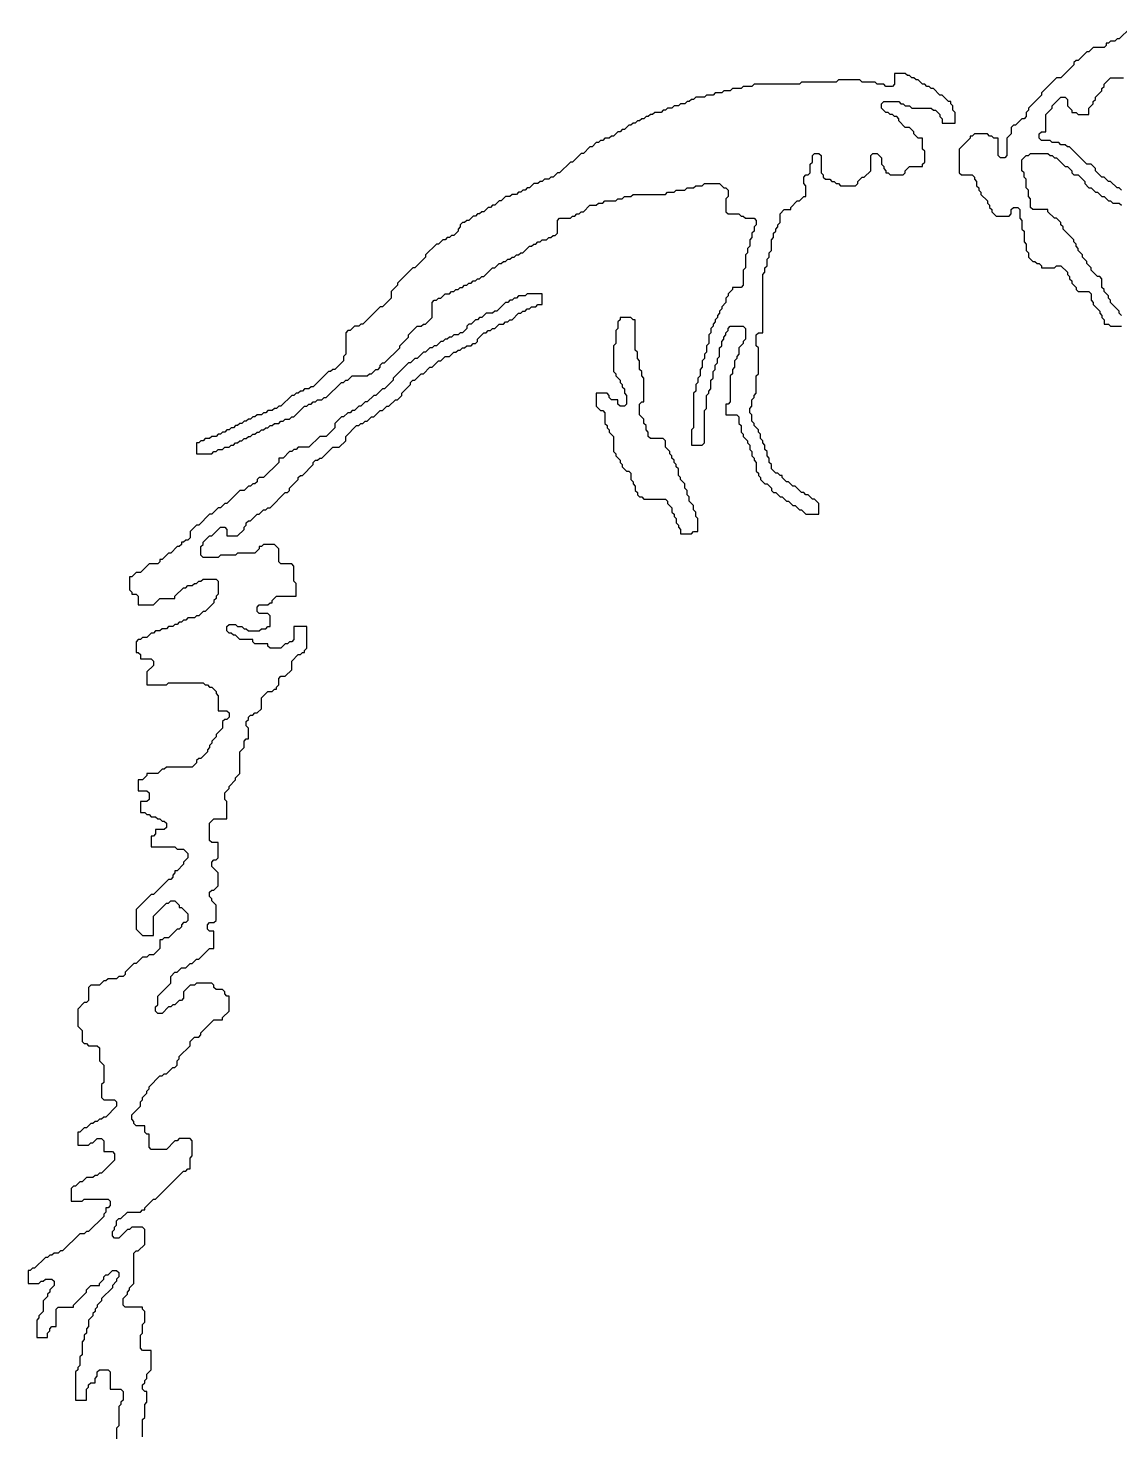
# Model space of a CAD drawing. Header units: metres. Extents: x 0 to 333, y 0 to 424.
# Drawn here: x 101.9 to 144, y 368.7 to 422.8 of the extents above; entities that cross this region are included whole.
import ezdxf

# ---------------------------------------------------------------- set-up
doc = ezdxf.new("R2010")
doc.units = ezdxf.units.M

msp = doc.modelspace()

# ---------------------------------------------------------------- linework, layer by layer
for points in [[(144.417, 422.833), (144, 422.417), (143.917, 422.417), (143.833, 422.333), (143.667, 422.333), (143.583, 422.25), (143.5, 422.25), (143.5, 422.167), (143.417, 422.083), (143, 422.083), (142.833, 421.917), (142.75, 421.917), (142.417, 421.583), (142.333, 421.583), (142.25, 421.5), (142.25, 421.417), (141.75, 420.917), (141.583, 420.917), (141, 420.333), (141, 420.25), (140.5, 419.75), (140.5, 419.667), (140.417, 419.583), (140.417, 419.417), (140.333, 419.333), (140.25, 419.333), (140, 419.083), (139.917, 419.083), (139.833, 419), (139.833, 418.75), (139.667, 418.583), (139.667, 417.917), (139.583, 417.833), (139.417, 417.833), (139.333, 417.917), (139.333, 418.583), (139.167, 418.583), (139.083, 418.667), (139, 418.667), (138.917, 418.75), (138.417, 418.75), (138.333, 418.667), (138.25, 418.667), (138.25, 418.583), (137.833, 418.167), (137.833, 417.25), (137.917, 417.167), (138.333, 417.167), (138.417, 417.083), (138.417, 417), (138.5, 416.917), (138.5, 416.75), (138.583, 416.667), (138.583, 416.583), (138.667, 416.5), (138.667, 416.417), (138.917, 416.167), (138.917, 416.083), (139, 416), (139, 415.917), (139.083, 415.833), (139.083, 415.75), (139.25, 415.583), (139.75, 415.583), (139.833, 415.667), (139.833, 415.833), (139.917, 415.917), (140.083, 415.917), (140.167, 415.833), (140.167, 415.5), (140.25, 415.417), (140.25, 415.083), (140.333, 415), (140.333, 414.583), (140.417, 414.5), (140.417, 414.25), (140.5, 414.167), (140.5, 414), (140.667, 413.833), (140.75, 413.833), (140.833, 413.75), (140.917, 413.75), (141, 413.667), (141, 413.583), (141.5, 413.583), (141.583, 413.667), (141.75, 413.667), (142, 413.417), (142, 413.333), (142.083, 413.25), (142.083, 413.167), (142.167, 413.083), (142.167, 413), (142.333, 412.833), (142.333, 412.75), (142.417, 412.667), (142.833, 412.667), (142.917, 412.583), (142.917, 412.333), (143, 412.25), (143, 412.167), (143.25, 411.917), (143.25, 411.833), (143.333, 411.75), (143.333, 411.667), (143.417, 411.583), (143.417, 411.417), (143.583, 411.417), (143.667, 411.333), (144.083, 411.333)], [(144.083, 416.583), (144, 416.667), (143.917, 416.667), (143.667, 416.917), (143.583, 416.917), (143.417, 417.083), (143.333, 417.083), (143.083, 417.333), (143.083, 417.417), (142.917, 417.583), (142.75, 417.583), (142.083, 418.25), (142, 418.25), (141.917, 418.333), (141.75, 418.333), (141.667, 418.417), (141.417, 418.417), (141.333, 418.5), (141, 418.5), (140.917, 418.583), (140.917, 418.75), (141, 418.833), (141.167, 418.833), (141.167, 419.5), (141.417, 419.75), (141.417, 419.833), (141.75, 420.167), (141.917, 420.167), (142, 420.083), (142, 419.833), (142.167, 419.667), (142.167, 419.583), (142.333, 419.583), (142.417, 419.5), (142.833, 419.5), (142.833, 419.75), (143, 419.917), (143, 420), (143.083, 420.083), (143.083, 420.167), (143.333, 420.417), (143.333, 420.5), (143.417, 420.583), (143.417, 420.667), (143.667, 420.917), (144.167, 420.917)], [(144.083, 411.75), (144, 411.833), (144, 411.917), (143.667, 412.25), (143.667, 412.333), (143.583, 412.417), (143.583, 412.5), (143.417, 412.667), (143.417, 412.75), (143.333, 412.833), (143.333, 413.167), (143.25, 413.25), (143.167, 413.25), (142.917, 413.5), (142.917, 413.583), (142.75, 413.75), (142.75, 413.833), (142.583, 414), (142.583, 414.083), (142.417, 414.25), (142.417, 414.333), (142.333, 414.417), (142.333, 414.5), (142.25, 414.583), (142.25, 414.667), (141.833, 415.083), (141.833, 415.167), (141.75, 415.25), (141.75, 415.333), (141.583, 415.5), (141.5, 415.5), (141.25, 415.75), (141.25, 415.833), (140.667, 415.833), (140.583, 415.917), (140.583, 416.25), (140.5, 416.333), (140.5, 416.583), (140.417, 416.667), (140.417, 417), (140.333, 417.083), (140.333, 417.25), (140.25, 417.333), (140.25, 417.75), (140.417, 417.917), (140.5, 417.917), (140.583, 418), (141.25, 418), (141.333, 417.917), (141.417, 417.917), (141.5, 417.833), (141.583, 417.833), (141.917, 417.5), (142, 417.5), (142.167, 417.333), (142.167, 417.25), (142.25, 417.167), (142.417, 417.167), (142.667, 416.917), (142.667, 416.833), (142.833, 416.667), (142.917, 416.667), (143.083, 416.5), (143.167, 416.5), (143.333, 416.333), (143.417, 416.333), (143.583, 416.167), (143.667, 416.167), (143.75, 416.083), (144, 416.083), (144.083, 416)], [(106.333, 368.5), (106.333, 369.167), (106.417, 369.25), (106.417, 369.75), (106.5, 369.833), (106.5, 370.25), (106.417, 370.25), (106.333, 370.333), (106.333, 370.5), (106.417, 370.583), (106.417, 370.667), (106.5, 370.75), (106.5, 370.917), (106.667, 371.083), (106.667, 371.833), (106.333, 371.833), (106.25, 371.917), (106.25, 372.417), (106.333, 372.5), (106.333, 372.833), (106.417, 372.917), (106.417, 373.333), (106.333, 373.417), (106.333, 373.5), (105.667, 373.5), (105.583, 373.583), (105.583, 373.833), (105.75, 374), (105.75, 374.083), (105.833, 374.167), (105.833, 374.25), (106, 374.417), (106, 375.583), (106.083, 375.667), (106.167, 375.667), (106.417, 375.917), (106.417, 376.5), (106.333, 376.583), (105.917, 376.583), (105.833, 376.5), (105.75, 376.5), (105.417, 376.167), (105.25, 376.167), (105.167, 376.25), (105.167, 376.417), (105.25, 376.5), (105.25, 376.583), (105.333, 376.667), (105.333, 376.833), (105.417, 376.917), (105.5, 376.917), (105.75, 377.167), (106.25, 377.167), (106.333, 377.25), (106.417, 377.25), (106.417, 377.333), (106.75, 377.667), (106.833, 377.667), (107.917, 378.75), (108, 378.75), (108.083, 378.833), (108.167, 378.833), (108.167, 379.25), (108.25, 379.333), (108.25, 379.917), (108.167, 380), (107.75, 380), (107.667, 379.917), (107.583, 379.917), (107.25, 379.583), (106.667, 379.583), (106.583, 379.667), (106.583, 380.167), (106.5, 380.167), (106.417, 380.25), (106.417, 380.5), (106.083, 380.5), (106, 380.583), (106, 380.667), (105.917, 380.75), (105.917, 380.917), (106.25, 381.25), (106.25, 381.417), (106.333, 381.5), (106.333, 381.583), (106.5, 381.75), (106.5, 381.833), (106.583, 381.917), (106.583, 382), (107, 382.417), (107.083, 382.417), (107.167, 382.5), (107.25, 382.5), (107.5, 382.75), (107.583, 382.75), (107.667, 382.833), (107.667, 383), (107.75, 383.083), (107.75, 383.167), (108.167, 383.583), (108.167, 383.75), (108.333, 383.917), (108.5, 383.917), (108.583, 384), (108.583, 384.083), (109.083, 384.583), (109.417, 384.583), (109.417, 384.667), (109.667, 384.917), (109.667, 385.5), (109.583, 385.5), (109.5, 385.583), (109.5, 385.667), (109.417, 385.75), (109.167, 385.75), (109.083, 385.833), (109.083, 385.917), (109, 386), (108.417, 386), (108.333, 385.917), (108.167, 385.917), (107.917, 385.667), (107.917, 385.417), (107.833, 385.333), (107.75, 385.333), (107.583, 385.167), (107.5, 385.167), (107.417, 385.083), (107.333, 385.083), (107.083, 384.833), (106.917, 384.833), (106.833, 384.917), (106.833, 385.083), (106.917, 385.167), (106.917, 385.5), (107.417, 386), (107.417, 386.25), (107.583, 386.417), (107.667, 386.417), (107.833, 386.583), (108, 386.583), (108.167, 386.75), (108.25, 386.75), (108.417, 386.917), (108.5, 386.917), (108.917, 387.333), (109.083, 387.333), (109.083, 388), (108.917, 388), (108.833, 388.083), (108.833, 388.25), (108.917, 388.333), (109.083, 388.333), (109.167, 388.417), (109.167, 389), (109, 389.167), (109, 389.25), (108.917, 389.333), (108.917, 389.5), (109, 389.583), (109.083, 389.583), (109.25, 389.75), (109.25, 390.25), (109, 390.5), (109, 390.667), (109.083, 390.75), (109.167, 390.75), (109.25, 390.833), (109.25, 391.417), (109, 391.417), (108.917, 391.5), (108.917, 392.167), (109.083, 392.333), (109.583, 392.333), (109.583, 393), (109.5, 393.083), (109.5, 393.333), (109.667, 393.5), (109.667, 393.583), (109.917, 393.833), (109.917, 393.917), (110.083, 394.083), (110.083, 394.917), (110.25, 395.083), (110.25, 395.333), (110.333, 395.417), (110.417, 395.417), (110.417, 395.833), (110.333, 395.917), (110.333, 396.083), (110.417, 396.167), (110.417, 396.25), (110.5, 396.333), (110.583, 396.333), (110.667, 396.417), (110.75, 396.417), (110.917, 396.583), (110.917, 397), (111.167, 397.25), (111.333, 397.25), (111.417, 397.333), (111.5, 397.333), (111.5, 397.417), (111.583, 397.5), (111.583, 397.75), (111.667, 397.833), (111.833, 397.833), (112.083, 398.083), (112.083, 398.417), (112.333, 398.667), (112.417, 398.667), (112.5, 398.75), (112.583, 398.75), (112.583, 398.833), (112.667, 398.917), (112.667, 399.75), (112.167, 399.75), (112.167, 399.25), (112.083, 399.167), (112, 399.167), (111.917, 399.083), (111.833, 399.083), (111.667, 398.917), (111.25, 398.917), (111.167, 399), (111.167, 399.083), (110.667, 399.083), (110.583, 399.167), (110.583, 399.25), (110.083, 399.25), (109.917, 399.417), (109.833, 399.417), (109.75, 399.5), (109.667, 399.5), (109.583, 399.583), (109.583, 399.75), (109.667, 399.833), (109.917, 399.833), (110, 399.75), (110.167, 399.75), (110.25, 399.667), (110.333, 399.667), (110.417, 399.583), (110.833, 399.583), (110.917, 399.667), (111.083, 399.667), (111.167, 399.75), (111.25, 399.75), (111.25, 400.167), (111.167, 400.25), (110.833, 400.25), (110.75, 400.333), (110.75, 400.5), (110.833, 400.583), (111.167, 400.583), (111.25, 400.667), (111.333, 400.667), (111.333, 400.75), (111.5, 400.917), (112.25, 400.917), (112.25, 401.417), (112.167, 401.5), (112.167, 402.083), (112.083, 402.167), (111.667, 402.167), (111.583, 402.25), (111.583, 402.75), (111.417, 402.917), (111, 402.917), (110.917, 402.833), (110.833, 402.833), (110.833, 402.75), (110.667, 402.583), (110, 402.583), (109.917, 402.5), (109.333, 402.5), (109.25, 402.417), (108.667, 402.417), (108.583, 402.5), (108.583, 402.833), (108.667, 402.917), (108.667, 403), (108.917, 403.25), (109, 403.25), (109.333, 403.583), (109.5, 403.583), (109.583, 403.5), (109.583, 403.25), (110, 403.25), (110.25, 403.5), (110.25, 403.583), (110.333, 403.667), (110.333, 403.75), (110.417, 403.833), (110.5, 403.833), (110.75, 404.083), (110.833, 404.083), (111, 404.25), (111.083, 404.25), (111.167, 404.333), (111.25, 404.333), (111.833, 404.917), (111.917, 404.917), (112, 405), (112, 405.083), (112.333, 405.417), (112.333, 405.5), (112.417, 405.583), (112.5, 405.583), (112.917, 406), (112.917, 406.083), (113, 406.167), (113.083, 406.167), (113.167, 406.25), (113.25, 406.25), (113.667, 406.667), (113.917, 406.667), (114.167, 406.917), (114.167, 407.083), (114.583, 407.5), (114.667, 407.5), (114.75, 407.583), (114.833, 407.583), (114.917, 407.667), (115, 407.667), (115.167, 407.833), (115.25, 407.833), (115.5, 408.083), (115.583, 408.083), (115.75, 408.25), (115.833, 408.25), (116.083, 408.5), (116.167, 408.5), (116.333, 408.667), (116.333, 408.75), (116.667, 409.083), (116.667, 409.167), (116.75, 409.25), (116.833, 409.25), (117.083, 409.5), (117.167, 409.5), (117.417, 409.75), (117.5, 409.75), (117.75, 410), (117.833, 410), (118, 410.167), (118.167, 410.167), (118.333, 410.333), (118.417, 410.333), (118.5, 410.417), (118.583, 410.417), (118.667, 410.5), (118.75, 410.5), (118.833, 410.583), (119, 410.583), (119.083, 410.667), (119.167, 410.667), (119.25, 410.75), (119.25, 410.833), (119.5, 411.083), (119.583, 411.083), (119.667, 411.167), (119.75, 411.167), (119.833, 411.25), (119.917, 411.25), (120.083, 411.417), (120.25, 411.417), (120.333, 411.5), (120.417, 411.5), (120.5, 411.583), (120.583, 411.583), (120.833, 411.833), (120.917, 411.833), (121, 411.917), (121.083, 411.917), (121.167, 412), (121.25, 412), (121.333, 412.083), (121.5, 412.083), (121.583, 412.167), (121.75, 412.167), (121.75, 412.583), (121.167, 412.583), (121.083, 412.5), (120.833, 412.5), (120.75, 412.417), (120.667, 412.417), (120.583, 412.333), (120.5, 412.333), (120.417, 412.25), (120.333, 412.25), (120, 411.917), (119.917, 411.917), (119.833, 411.833), (119.583, 411.833), (119.417, 411.667), (119.333, 411.667), (119.25, 411.583), (119.167, 411.583), (119, 411.417), (118.917, 411.417), (118.833, 411.333), (118.833, 411.25), (118.667, 411.083), (118.583, 411.083), (118.5, 411), (118.333, 411), (118.25, 410.917), (118.167, 410.917), (118.083, 410.833), (118, 410.833), (117.917, 410.75), (117.833, 410.75), (117.667, 410.583), (117.583, 410.583), (117.5, 410.5), (117.417, 410.5), (117.25, 410.333), (117.167, 410.333), (116.917, 410.083), (116.833, 410.083), (116.667, 409.917), (116.583, 409.917), (116, 409.333), (116, 409.25), (115.667, 408.917), (115.583, 408.917), (115.333, 408.667), (115.25, 408.667), (115, 408.417), (114.917, 408.417), (114.75, 408.25), (114.667, 408.25), (114.5, 408.083), (114.417, 408.083), (114.333, 408), (114.25, 408), (114.083, 407.833), (114, 407.833), (113.75, 407.583), (113.75, 407.417), (113.417, 407.083), (113.167, 407.083), (112.75, 406.667), (112.333, 406.667), (112.25, 406.583), (112.167, 406.583), (112.083, 406.5), (112, 406.5), (111.75, 406.25), (111.583, 406.25), (111.583, 406.083), (111, 405.5), (110.833, 405.5), (110.75, 405.417), (110.75, 405.333), (110.667, 405.25), (110.583, 405.25), (110.5, 405.167), (110.417, 405.167), (110.25, 405), (110.083, 405), (109.583, 404.5), (109.5, 404.5), (109.333, 404.333), (109.25, 404.333), (109, 404.083), (108.917, 404.083), (108.5, 403.667), (108.417, 403.667), (108.167, 403.417), (108.167, 403.167), (108.083, 403.083), (108, 403.083), (107.917, 403), (107.833, 403), (107.833, 402.917), (107.75, 402.833), (107.667, 402.833), (107.417, 402.583), (107.333, 402.583), (107.083, 402.333), (107, 402.333), (107, 402.25), (106.917, 402.167), (106.583, 402.167), (106.25, 401.833), (106.083, 401.833), (105.917, 401.667), (105.833, 401.667), (105.833, 401.167), (105.917, 401.083), (105.917, 401), (106.083, 401), (106.167, 400.917), (106.167, 400.583), (106.75, 400.583), (107, 400.833), (107.583, 400.833), (107.583, 400.917), (107.917, 401.25), (108, 401.25), (108.083, 401.333), (108.25, 401.333), (108.333, 401.417), (108.417, 401.417), (108.5, 401.5), (108.583, 401.5), (108.667, 401.583), (109.167, 401.583), (109.25, 401.5), (109.25, 401), (109.167, 400.917), (109.167, 400.833), (109.083, 400.75), (109.083, 400.667), (108.75, 400.333), (108.667, 400.333), (108.5, 400.167), (108.417, 400.167), (108.333, 400.083), (108.083, 400.083), (108, 400), (107.917, 400), (107.833, 399.917), (107.75, 399.917), (107.667, 399.833), (107.583, 399.833), (107.5, 399.75), (107.333, 399.75), (107.25, 399.667), (107.083, 399.667), (107, 399.583), (106.833, 399.583), (106.75, 399.5), (106.667, 399.5), (106.5, 399.333), (106.333, 399.333), (106.25, 399.25), (106.167, 399.25), (106.083, 399.167), (106.083, 398.75), (106.167, 398.75), (106.25, 398.667), (106.25, 398.5), (106.667, 398.5), (106.75, 398.417), (106.75, 398.25), (106.5, 398), (106.5, 397.5), (107.25, 397.5), (107.333, 397.583), (108.667, 397.583), (108.75, 397.5), (108.833, 397.5), (108.917, 397.417), (109, 397.417), (109.167, 397.25), (109.167, 397.167), (109.25, 397.083), (109.25, 396.5), (109.583, 396.5), (109.667, 396.417), (109.667, 396.25), (109.583, 396.167), (109.5, 396.167), (109.417, 396.083), (109.417, 395.833), (109.167, 395.583), (109.167, 395.5), (109, 395.333), (109, 395.25), (108.917, 395.167), (108.917, 395.083), (108.833, 395), (108.833, 394.917), (108.583, 394.667), (108.5, 394.667), (108.417, 394.583), (108.417, 394.5), (108.25, 394.333), (107.25, 394.333), (107.167, 394.25), (107.083, 394.25), (106.917, 394.083), (106.5, 394.083), (106.5, 394), (106.333, 393.833), (106.167, 393.833), (106.167, 393.417), (106.5, 393.417), (106.583, 393.333), (106.583, 393.083), (106.5, 393), (106.25, 393), (106.25, 392.583), (106.417, 392.583), (106.5, 392.5), (106.583, 392.5), (106.667, 392.417), (106.833, 392.417), (106.917, 392.333), (107, 392.333), (107.083, 392.25), (107.167, 392.25), (107.25, 392.167), (107.25, 392), (107.167, 391.917), (106.833, 391.917), (106.833, 391.75), (106.75, 391.667), (106.667, 391.667), (106.667, 391.25), (107.583, 391.25), (107.667, 391.167), (107.917, 391.167), (108.083, 391), (108.083, 390.833), (107.917, 390.667), (107.917, 390.583), (107.667, 390.333), (107.583, 390.333), (107.583, 390.25), (107.5, 390.167), (107.5, 390.083), (107.417, 390), (107.333, 390), (106.75, 389.417), (106.667, 389.417), (106.083, 388.833), (106.083, 388.083), (106.333, 387.833), (106.75, 387.833), (106.75, 388.583), (107.25, 389.083), (107.333, 389.083), (107.417, 389.167), (107.583, 389.167), (107.75, 389), (107.75, 388.917), (107.833, 388.917), (108.083, 388.667), (108.083, 388.417), (108, 388.333), (107.917, 388.333), (107.833, 388.25), (107.833, 388.167), (107.75, 388.083), (107.667, 388.083), (107.333, 387.75), (107.167, 387.75), (107.083, 387.667), (107, 387.667), (107, 387.333), (106.75, 387.083), (106.583, 387.083), (106.5, 387), (106.333, 387), (106.083, 386.75), (106, 386.75), (105.667, 386.417), (105.667, 386.333), (105.583, 386.25), (105.417, 386.25), (105.333, 386.167), (105, 386.167), (104.917, 386.083), (104.833, 386.083), (104.667, 385.917), (104.333, 385.917), (104.25, 385.833), (104.25, 385.333), (104.167, 385.25), (104.083, 385.25), (103.833, 385), (103.833, 384.333), (104, 384.167), (104, 383.75), (104.083, 383.667), (104.167, 383.667), (104.25, 383.583), (104.583, 383.583), (104.667, 383.5), (104.667, 383), (104.833, 382.833), (104.833, 382.167), (104.75, 382.083), (104.75, 381.583), (104.833, 381.5), (105.25, 381.5), (105.333, 381.417), (105.333, 381.25), (104.917, 380.833), (104.833, 380.833), (104.75, 380.75), (104.667, 380.75), (104.583, 380.667), (104.5, 380.667), (104.417, 380.583), (104.333, 380.583), (104.167, 380.417), (104.083, 380.417), (103.917, 380.25), (103.833, 380.25), (103.833, 379.75), (104.25, 379.75), (104.333, 379.833), (104.417, 379.833), (104.583, 380), (104.75, 380), (104.833, 379.917), (104.833, 379.5), (105.167, 379.5), (105.25, 379.417), (105.25, 379.167), (104.75, 378.667), (104.667, 378.667), (104.583, 378.583), (104.5, 378.583), (104.417, 378.5), (104.167, 378.5), (104, 378.333), (103.917, 378.333), (103.75, 378.167), (103.667, 378.167), (103.583, 378.083), (103.583, 377.583), (104, 377.583), (104.083, 377.667), (105, 377.667), (105.083, 377.583), (105.083, 377.417), (105, 377.333), (104.917, 377.333), (104.917, 377.167), (104.833, 377.083), (104.833, 377), (104.25, 376.417), (104.167, 376.417), (104.083, 376.333), (103.917, 376.333), (103.25, 375.667), (103.167, 375.667), (103.083, 375.583), (102.917, 375.583), (102.833, 375.5), (102.75, 375.5), (102.667, 375.417), (102.583, 375.417), (102.167, 375), (102.083, 375), (102, 374.917), (101.917, 374.917), (101.917, 374.417), (102.333, 374.417), (102.417, 374.5), (102.5, 374.5), (102.583, 374.583), (102.833, 374.583), (102.917, 374.5), (102.917, 374.333), (102.75, 374.167), (102.75, 374.083), (102.667, 374), (102.667, 373.917), (102.5, 373.75), (102.5, 373.333), (102.333, 373.167), (102.333, 373.083), (102.25, 373), (102.25, 372.333), (102.667, 372.333), (102.667, 372.5), (102.75, 372.583), (102.75, 372.667), (102.833, 372.75), (103, 372.75), (103, 373.417), (103.083, 373.5), (103.667, 373.5), (103.667, 373.583), (104.167, 374.083), (104.167, 374.167), (104.333, 374.333), (104.667, 374.333), (104.667, 374.417), (104.833, 374.583), (104.833, 374.667), (104.917, 374.75), (105, 374.75), (105.167, 374.917), (105.333, 374.917), (105.417, 374.833), (105.417, 374.667), (105.333, 374.583), (105.333, 374.5), (105.167, 374.333), (105.167, 374.25), (104.75, 373.833), (104.75, 373.75), (104.583, 373.583), (104.583, 373.5), (104.5, 373.417), (104.5, 373.333), (104.417, 373.25), (104.417, 373.167), (104.25, 373), (104.25, 372.75), (104.167, 372.667), (104.167, 372.5), (104.083, 372.417), (104.083, 372.25), (104, 372.167), (104, 371.667), (103.917, 371.583), (103.917, 371.25), (103.833, 371.167), (103.833, 371.083), (103.75, 371), (103.75, 369.917), (104.167, 369.917), (104.167, 370.333), (104.25, 370.417), (104.25, 370.5), (104.333, 370.583), (104.5, 370.583), (104.5, 370.75), (104.583, 370.833), (104.583, 371), (104.667, 371.083), (105, 371.083), (105.083, 371), (105.083, 370.333), (105.5, 370.333), (105.583, 370.25), (105.583, 369.917), (105.5, 369.833), (105.5, 369.75), (105.417, 369.667), (105.417, 368.917), (105.333, 368.833), (105.333, 367.75)]]:
    msp.add_lwpolyline(points)
for points in [[(135.333, 421.083), (135.333, 420.667), (135.25, 420.583), (135, 420.583), (134.917, 420.667), (134.667, 420.667), (134.583, 420.75), (134.083, 420.75), (134, 420.833), (133.167, 420.833), (133.083, 420.75), (131.75, 420.75), (131.667, 420.667), (129.917, 420.667), (129.833, 420.583), (129.5, 420.583), (129.417, 420.5), (129.083, 420.5), (129, 420.417), (128.75, 420.417), (128.667, 420.333), (128.417, 420.333), (128.333, 420.25), (128.083, 420.25), (128, 420.167), (127.667, 420.167), (127.583, 420.083), (127.5, 420.083), (127.417, 420), (127.333, 420), (127.25, 419.917), (127.083, 419.917), (127, 419.833), (126.833, 419.833), (126.75, 419.75), (126.583, 419.75), (126.5, 419.667), (126.417, 419.667), (126.333, 419.583), (126.083, 419.583), (126, 419.5), (125.917, 419.5), (125.833, 419.417), (125.75, 419.417), (125.667, 419.333), (125.583, 419.333), (125.5, 419.25), (125.417, 419.25), (125.333, 419.167), (125.25, 419.167), (125.167, 419.083), (125.083, 419.083), (124.917, 418.917), (124.833, 418.917), (124.75, 418.833), (124.667, 418.833), (124.5, 418.667), (124.417, 418.667), (124.333, 418.583), (124.167, 418.583), (124.083, 418.5), (124, 418.5), (123.917, 418.417), (123.833, 418.417), (123.667, 418.25), (123.583, 418.25), (123.333, 418), (123.25, 418), (122.917, 417.667), (122.833, 417.667), (122.417, 417.25), (122.333, 417.25), (122.167, 417.083), (122.083, 417.083), (122, 417), (121.833, 417), (121.75, 416.917), (121.667, 416.917), (121.583, 416.833), (121.417, 416.833), (121.25, 416.667), (121.167, 416.667), (121.083, 416.583), (121, 416.583), (120.917, 416.5), (120.833, 416.5), (120.75, 416.417), (120.583, 416.417), (120.5, 416.333), (120.333, 416.333), (120.167, 416.167), (120.083, 416.167), (119.917, 416), (119.833, 416), (119.75, 415.917), (119.667, 415.917), (119.5, 415.75), (119.417, 415.75), (119.333, 415.667), (119.25, 415.667), (119.167, 415.583), (119.083, 415.583), (118.917, 415.417), (118.833, 415.417), (118.75, 415.333), (118.667, 415.333), (118.583, 415.25), (118.583, 415.167), (118.5, 415.083), (118.5, 415), (118.333, 414.833), (118.25, 414.833), (118.167, 414.75), (118.083, 414.75), (118, 414.667), (117.917, 414.667), (117.75, 414.5), (117.667, 414.5), (117.25, 414.083), (117.25, 414), (116.833, 413.583), (116.75, 413.583), (116.167, 413), (116.167, 412.917), (115.917, 412.667), (115.917, 412.417), (115.583, 412.083), (115.5, 412.083), (114.833, 411.417), (114.75, 411.417), (114.667, 411.333), (114.5, 411.333), (114.333, 411.167), (114.25, 411.167), (114.167, 411.083), (114.167, 410.25), (114.083, 410.167), (114.083, 410), (113.75, 409.667), (113.667, 409.667), (113.583, 409.583), (113.5, 409.583), (112.917, 409), (112.833, 409), (112.75, 408.917), (112.583, 408.917), (112.5, 408.833), (112.417, 408.833), (112.333, 408.75), (112.25, 408.75), (112.167, 408.667), (112.083, 408.667), (111.667, 408.25), (111.583, 408.25), (111.5, 408.167), (111.417, 408.167), (111.333, 408.083), (111.167, 408.083), (111.083, 408), (111, 408), (110.917, 407.917), (110.75, 407.917), (110.667, 407.833), (110.583, 407.833), (110.5, 407.75), (110.417, 407.75), (110.333, 407.667), (110.25, 407.667), (110.167, 407.583), (110.083, 407.583), (110, 407.5), (109.917, 407.5), (109.833, 407.417), (109.75, 407.417), (109.667, 407.333), (109.583, 407.333), (109.5, 407.25), (109.417, 407.25), (109.333, 407.167), (109.25, 407.167), (109.167, 407.083), (109, 407.083), (108.917, 407), (108.75, 407), (108.667, 406.917), (108.583, 406.917), (108.5, 406.833), (108.417, 406.833), (108.417, 406.417), (109, 406.417), (109.083, 406.5), (109.167, 406.5), (109.25, 406.583), (109.417, 406.583), (109.5, 406.667), (109.667, 406.667), (109.75, 406.75), (109.833, 406.75), (109.917, 406.833), (110, 406.833), (110.083, 406.917), (110.167, 406.917), (110.25, 407), (110.333, 407), (110.417, 407.083), (110.5, 407.083), (110.583, 407.167), (110.667, 407.167), (110.75, 407.25), (110.833, 407.25), (110.917, 407.333), (111, 407.333), (111.083, 407.417), (111.167, 407.417), (111.25, 407.5), (111.333, 407.5), (111.417, 407.583), (111.583, 407.583), (111.667, 407.667), (111.75, 407.667), (111.833, 407.75), (112, 407.75), (112.083, 407.833), (112.167, 407.833), (112.583, 408.25), (112.667, 408.25), (112.75, 408.333), (112.833, 408.333), (112.917, 408.417), (113, 408.417), (113.083, 408.5), (113.25, 408.5), (113.333, 408.583), (113.417, 408.583), (114, 409.167), (114.083, 409.167), (114.167, 409.25), (114.25, 409.25), (114.417, 409.417), (115, 409.417), (115.083, 409.5), (115.167, 409.5), (115.333, 409.667), (115.417, 409.667), (115.5, 409.75), (115.5, 409.833), (115.583, 409.917), (115.667, 409.917), (116.25, 410.5), (116.25, 410.583), (116.583, 410.917), (116.583, 411), (116.917, 411.333), (117.083, 411.333), (117.167, 411.417), (117.25, 411.417), (117.5, 411.667), (117.5, 412.25), (117.583, 412.333), (117.667, 412.333), (117.75, 412.417), (117.833, 412.417), (118, 412.583), (118.167, 412.583), (118.25, 412.667), (118.333, 412.667), (118.417, 412.75), (118.5, 412.75), (118.583, 412.833), (118.667, 412.833), (118.75, 412.917), (118.833, 412.917), (118.917, 413), (119, 413), (119.083, 413.083), (119.167, 413.083), (119.25, 413.167), (119.333, 413.167), (119.417, 413.25), (119.5, 413.25), (119.833, 413.583), (119.917, 413.583), (120.083, 413.75), (120.167, 413.75), (120.25, 413.833), (120.333, 413.833), (120.417, 413.917), (120.5, 413.917), (120.583, 414), (120.667, 414), (120.75, 414.083), (120.833, 414.083), (120.917, 414.167), (121, 414.167), (121.25, 414.417), (121.333, 414.417), (121.417, 414.5), (121.5, 414.5), (121.583, 414.583), (121.667, 414.583), (121.75, 414.667), (121.917, 414.667), (122, 414.75), (122.083, 414.75), (122.167, 414.833), (122.25, 414.833), (122.333, 414.917), (122.333, 415.417), (122.417, 415.5), (122.833, 415.5), (122.917, 415.583), (123, 415.583), (123.083, 415.667), (123.167, 415.667), (123.25, 415.75), (123.333, 415.75), (123.583, 416), (123.833, 416), (123.917, 416.083), (124.083, 416.083), (124.167, 416.167), (124.583, 416.167), (124.667, 416.25), (124.833, 416.25), (124.917, 416.333), (125.167, 416.333), (125.25, 416.417), (126.5, 416.417), (126.583, 416.5), (126.833, 416.5), (126.917, 416.583), (127.25, 416.583), (127.333, 416.667), (127.583, 416.667), (127.667, 416.75), (127.917, 416.75), (128, 416.833), (128.583, 416.833), (128.75, 416.667), (128.833, 416.667), (128.917, 416.583), (128.917, 416.333), (128.833, 416.25), (128.833, 415.75), (128.917, 415.667), (129.333, 415.667), (129.417, 415.583), (129.5, 415.583), (129.583, 415.5), (129.917, 415.5), (130, 415.417), (130, 415.25), (129.917, 415.167), (129.917, 415), (129.833, 414.917), (129.833, 414.75), (129.75, 414.667), (129.75, 414.417), (129.667, 414.333), (129.667, 414.167), (129.583, 414.083), (129.583, 413.583), (129.5, 413.5), (129.5, 412.917), (129.417, 412.833), (129.083, 412.833), (129.083, 412.75), (128.917, 412.583), (128.917, 412.5), (128.833, 412.417), (128.833, 412.25), (128.667, 412.083), (128.667, 412), (128.583, 411.917), (128.583, 411.833), (128.5, 411.75), (128.5, 411.667), (128.417, 411.583), (128.417, 411.5), (128.333, 411.417), (128.333, 411.333), (128.25, 411.25), (128.25, 411.083), (128.167, 411), (128.167, 410.667), (128.083, 410.583), (128.083, 410.333), (128, 410.25), (128, 410.083), (127.917, 410), (127.917, 409.75), (127.833, 409.667), (127.833, 409.417), (127.75, 409.333), (127.75, 409.167), (127.667, 409.083), (127.667, 408.833), (127.583, 408.75), (127.583, 407.417), (127.5, 407.333), (127.5, 406.75), (127.917, 406.75), (128, 406.833), (128, 408.083), (128.083, 408.167), (128.083, 408.667), (128.167, 408.75), (128.167, 408.833), (128.25, 408.917), (128.25, 409.25), (128.333, 409.333), (128.333, 409.583), (128.417, 409.667), (128.417, 409.833), (128.5, 409.917), (128.5, 410.083), (128.583, 410.167), (128.583, 410.5), (128.667, 410.583), (128.667, 410.75), (128.75, 410.833), (128.75, 410.917), (128.833, 411), (128.833, 411.083), (128.917, 411.167), (128.917, 411.25), (129, 411.333), (129.5, 411.333), (129.583, 411.25), (129.583, 410.833), (129.5, 410.75), (129.5, 410.667), (129.333, 410.5), (129.333, 410.25), (129.25, 410.167), (129.25, 410.083), (129.167, 410), (129.167, 409.75), (129.083, 409.667), (129.083, 409.5), (129, 409.417), (129, 408.417), (128.917, 408.333), (128.833, 408.333), (128.833, 407.917), (129.25, 407.917), (129.333, 407.833), (129.333, 407.583), (129.417, 407.5), (129.417, 407.25), (129.5, 407.167), (129.5, 407.083), (129.667, 406.917), (129.667, 406.833), (129.75, 406.75), (129.75, 406.583), (129.833, 406.5), (129.833, 406.333), (129.917, 406.25), (129.917, 406.167), (130, 406.083), (130, 405.75), (130.083, 405.667), (130.083, 405.583), (130.167, 405.5), (130.167, 405.417), (130.333, 405.25), (130.417, 405.25), (130.583, 405.083), (130.583, 405), (130.667, 404.917), (130.75, 404.917), (130.917, 404.75), (131, 404.75), (131.167, 404.583), (131.25, 404.583), (131.417, 404.417), (131.5, 404.417), (131.667, 404.25), (131.75, 404.25), (131.917, 404.083), (132.417, 404.083), (132.417, 404.5), (132.25, 404.667), (132.167, 404.667), (132, 404.833), (131.917, 404.833), (131.833, 404.917), (131.75, 404.917), (131.5, 405.167), (131.417, 405.167), (131.25, 405.333), (131.167, 405.333), (131, 405.5), (131, 405.583), (130.917, 405.583), (130.833, 405.667), (130.75, 405.667), (130.583, 405.833), (130.583, 406), (130.5, 406.083), (130.5, 406.25), (130.417, 406.333), (130.417, 406.5), (130.333, 406.583), (130.333, 406.75), (130.25, 406.833), (130.25, 406.917), (130.167, 407), (130.167, 407.167), (130.083, 407.25), (130.083, 407.333), (129.917, 407.5), (129.917, 407.583), (129.833, 407.667), (129.833, 407.917), (129.75, 408), (129.75, 408.167), (129.833, 408.25), (129.833, 408.5), (129.917, 408.583), (129.917, 408.667), (130, 408.75), (130, 409.417), (130.083, 409.5), (130.083, 410.5), (130, 410.583), (130, 411), (130.083, 411.083), (130.25, 411.083), (130.25, 413.333), (130.333, 413.417), (130.333, 413.583), (130.417, 413.667), (130.417, 413.917), (130.5, 414), (130.5, 414.167), (130.583, 414.25), (130.583, 414.667), (130.667, 414.75), (130.667, 414.917), (130.75, 415), (130.75, 415.083), (130.833, 415.167), (130.833, 415.25), (130.917, 415.333), (130.917, 415.667), (131.083, 415.833), (131.333, 415.833), (131.333, 415.917), (131.583, 416.167), (131.667, 416.167), (131.833, 416.333), (131.917, 416.333), (131.917, 416.75), (131.833, 416.833), (131.833, 417.083), (131.917, 417.167), (132, 417.167), (132.083, 417.25), (132.083, 417.583), (132.167, 417.667), (132.167, 417.917), (132.25, 418), (132.417, 418), (132.5, 417.917), (132.5, 417.25), (132.583, 417.167), (132.583, 417.083), (132.667, 417), (132.833, 417), (132.917, 416.917), (133, 416.917), (133.083, 416.833), (133.167, 416.833), (133.25, 416.75), (133.833, 416.75), (133.917, 416.833), (133.917, 416.917), (134.083, 417.083), (134.167, 417.083), (134.417, 417.333), (134.417, 417.917), (134.5, 418), (134.667, 418), (134.833, 417.833), (134.833, 417.583), (134.917, 417.5), (134.917, 417.417), (135, 417.333), (135, 417.25), (135.083, 417.25), (135.167, 417.167), (135.667, 417.167), (135.75, 417.25), (135.75, 417.333), (135.917, 417.5), (136.417, 417.5), (136.417, 417.583), (136.5, 417.667), (136.5, 418.083), (136.417, 418.167), (136.417, 418.583), (136.25, 418.583), (136.083, 418.75), (136.083, 418.833), (135.917, 419), (135.75, 419), (135.5, 419.25), (135.5, 419.333), (135.417, 419.417), (135.333, 419.417), (135.25, 419.5), (135.167, 419.5), (135.083, 419.583), (135, 419.583), (134.833, 419.75), (134.833, 419.917), (134.917, 420), (135.5, 420), (135.583, 419.917), (135.667, 419.917), (135.75, 419.833), (135.917, 419.833), (136, 419.75), (136.75, 419.75), (136.833, 419.667), (136.917, 419.667), (137.083, 419.5), (137.083, 419.417), (137.167, 419.333), (137.167, 419.167), (137.667, 419.167), (137.667, 419.583), (137.583, 419.667), (137.583, 419.833), (137.5, 419.917), (137.5, 420), (137.417, 420), (137.167, 420.25), (137.083, 420.25), (136.833, 420.5), (136.75, 420.5), (136.667, 420.583), (136.583, 420.583), (136.5, 420.667), (136.417, 420.667), (136.25, 420.833), (136.167, 420.833), (136.083, 420.917), (136, 420.917), (135.917, 421), (135.833, 421), (135.75, 421.083)], [(124.75, 411.667), (124.75, 411.583), (124.667, 411.5), (124.667, 411.25), (124.583, 411.167), (124.583, 410.667), (124.5, 410.583), (124.5, 409.583), (124.583, 409.5), (124.583, 409.417), (124.75, 409.25), (124.75, 409.167), (124.833, 409.083), (124.833, 409), (124.917, 408.917), (124.917, 408.75), (125, 408.667), (125, 408.333), (124.917, 408.25), (124.75, 408.25), (124.667, 408.333), (124.667, 408.5), (124.417, 408.5), (124.333, 408.583), (124.333, 408.667), (124.25, 408.75), (123.833, 408.75), (123.833, 408.25), (124, 408.083), (124.083, 408.083), (124.167, 408), (124.167, 407.583), (124.25, 407.5), (124.25, 407.417), (124.333, 407.333), (124.333, 407.25), (124.5, 407.083), (124.5, 406.5), (124.583, 406.417), (124.583, 406.333), (124.75, 406.167), (124.75, 406.083), (124.833, 406), (124.833, 405.917), (125, 405.75), (125.083, 405.75), (125.167, 405.667), (125.167, 405.417), (125.25, 405.333), (125.25, 405.25), (125.333, 405.167), (125.333, 405), (125.417, 404.917), (125.417, 404.833), (125.5, 404.75), (125.583, 404.75), (125.667, 404.667), (126.5, 404.667), (126.583, 404.583), (126.583, 404.5), (126.75, 404.333), (126.75, 404.167), (126.833, 404.083), (126.833, 404), (126.917, 403.917), (126.917, 403.75), (127, 403.667), (127, 403.583), (127.083, 403.5), (127.083, 403.333), (127.5, 403.333), (127.583, 403.417), (127.75, 403.417), (127.75, 403.917), (127.667, 404), (127.667, 404.167), (127.583, 404.25), (127.583, 404.417), (127.417, 404.583), (127.417, 404.75), (127.333, 404.833), (127.333, 405), (127.25, 405.083), (127.25, 405.25), (127.083, 405.417), (127.083, 405.5), (127, 405.583), (127, 405.833), (126.917, 405.917), (126.917, 406), (126.833, 406.083), (126.833, 406.167), (126.75, 406.25), (126.75, 406.333), (126.667, 406.417), (126.667, 406.5), (126.5, 406.667), (126.5, 406.917), (126.417, 407), (125.917, 407), (125.833, 407.083), (125.833, 407.25), (125.75, 407.333), (125.75, 407.5), (125.667, 407.583), (125.667, 407.75), (125.5, 407.917), (125.5, 408.333), (125.583, 408.417), (125.667, 408.417), (125.667, 409.333), (125.583, 409.417), (125.583, 409.583), (125.5, 409.667), (125.5, 410), (125.417, 410.083), (125.417, 410.333), (125.333, 410.417), (125.333, 411.583), (125.25, 411.583), (125.167, 411.667)]]:
    msp.add_lwpolyline(points, close=True)

doc.saveas('drawing.dxf')
